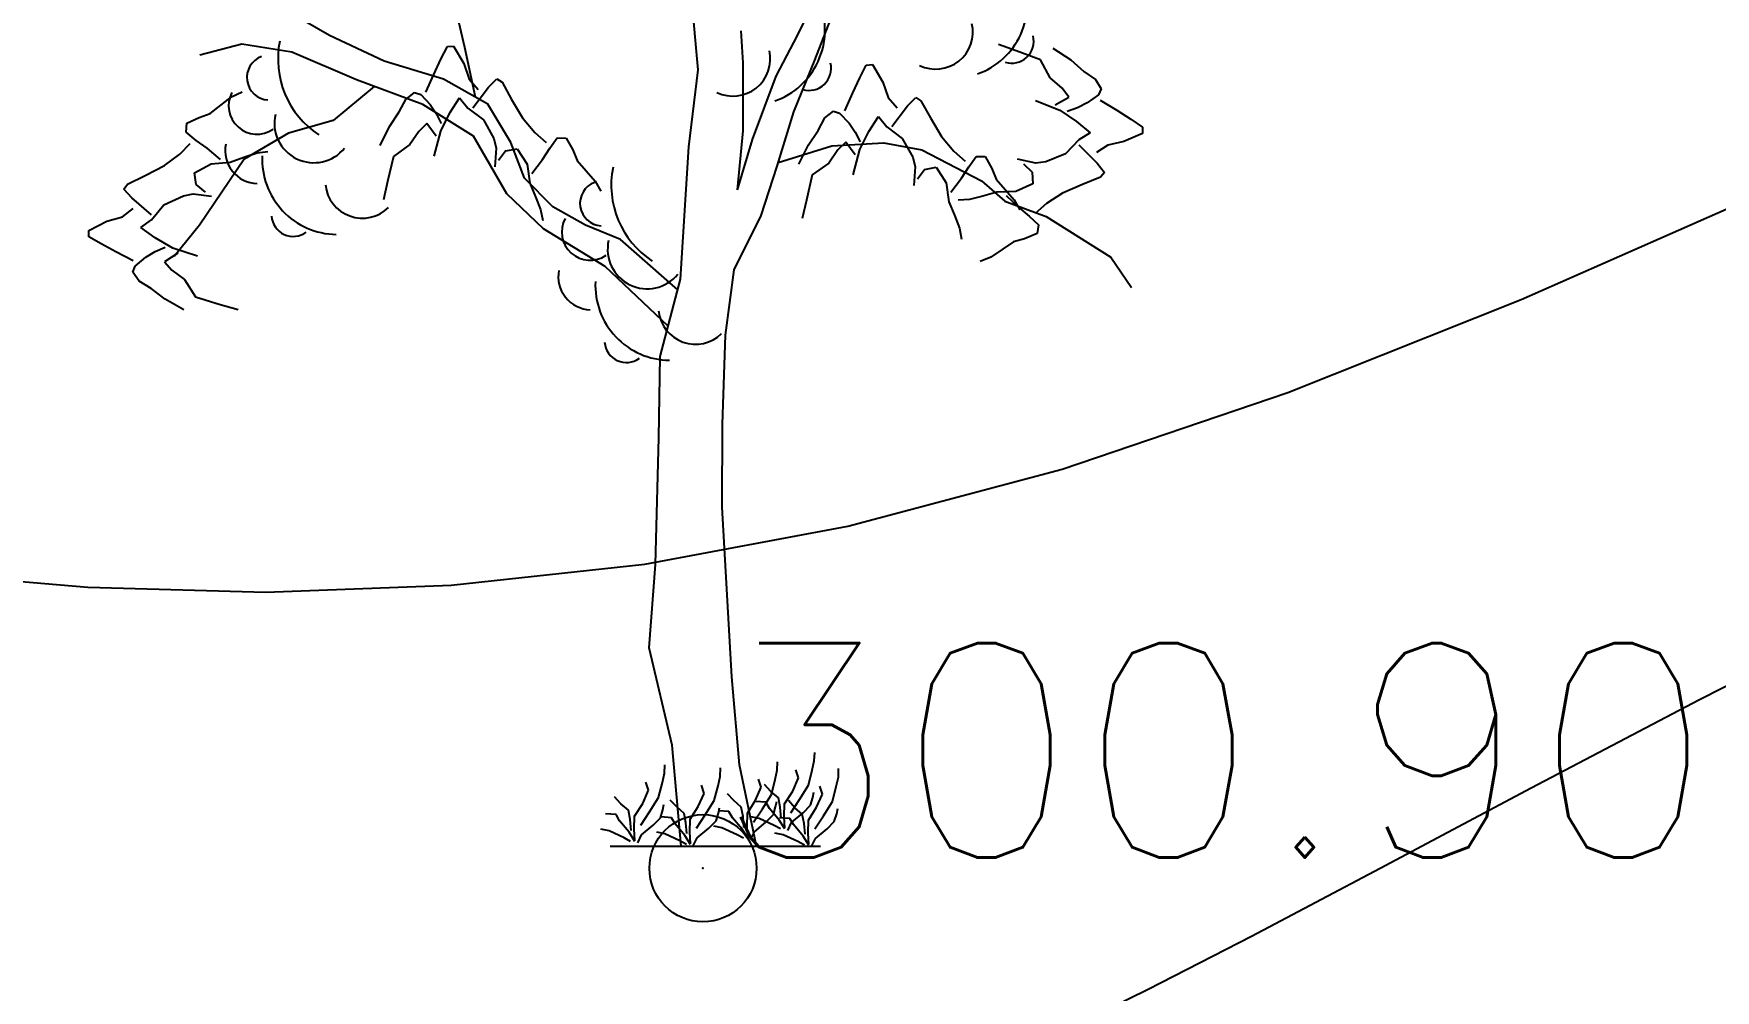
# Model space of a CAD drawing. Header units: millimetres. Extents: x 524954 to 526204, y 9523489 to 9524010.
# Drawn here: x 525892.24 to 525900.09, y 9523809.06 to 9523813.52 of the extents above; entities that cross this region are included whole.
import ezdxf

# ---------------------------------------------------------------- set-up
doc = ezdxf.new("R2010")
doc.units = ezdxf.units.MM
doc.header["$PDMODE"] = 32
doc.header["$PDSIZE"] = 0.5
doc.linetypes.add('ACAD_ISO12W100', pattern=[21, 12, -3, 0, -3, 0, -3])
for name, color, linetype in [('Arbre', 34, 'ACAD_ISO12W100'), ('CN_01_00', 3, 'Continuous'), ('CN_10_00', 1, 'Continuous'), ('TopoAlt', 3, 'Continuous'), ('TOPOJIS', 7, 'Continuous')]:
    doc.layers.add(name, color=color, linetype=linetype)
doc.styles.add('Simplex 1.0', font='Simplex.shx', dxfattribs={"width": 0.99, "height": 1})

# ---------------------------------------------------------------- blocks, each defined once
blk = doc.blocks.new('TCPOINT M')
at = {"color": 0}
blk.add_point((0, 0), dxfattribs=at)
at = {"layer": 'TopoAlt', "style": 'Simplex 1.0', "width": 0.99}
blk.add_attdef('ALT', (0.15, 0.15), '', height=1, dxfattribs=at)
blk = doc.blocks.new('v088')
at = {"linetype": 'Continuous'}
for p, q in [((-0.107, 4.829), (-0.165, 5.487)), ((0.51, 5.041), (0.671, 5.368)), ((-1.559, 4.967), (-1.635, 5.301)), ((-2.4, 5.043), (-2.621, 5.169)), ((0.619, 4.888), (0.731, 5.176)), ((-2.061, 4.882), (-2.4, 5.043)), ((0.172, 4.872), (0.161, 5.071)), ((0.379, 4.79), (0.51, 5.041)), ((-2.946, 4.988), (-3.206, 4.92)), ((-2.634, 4.938), (-2.946, 4.988)), ((-2.233, 4.766), (-2.634, 4.938)), ((-1.492, 4.659), (-1.559, 4.967)), ((-1.692, 4.771), (-2.061, 4.882)), ((-0.166, 4.349), (-0.107, 4.829)), ((0.174, 4.45), (0.172, 4.872)), ((0.489, 4.568), (0.619, 4.888)), ((-2.123, 4.725), (-2.377, 4.514)), ((-1.819, 4.613), (-2.233, 4.766)), ((-1.415, 4.615), (-1.692, 4.771)), ((0.231, 4.395), (0.379, 4.79)), ((-1.504, 4.415), (-1.819, 4.613)), ((-1.273, 4.376), (-1.415, 4.615)), ((-2.377, 4.514), (-2.655, 4.434)), ((0.384, 4.23), (0.489, 4.568)), ((-2.655, 4.434), (-2.931, 4.273)), ((-1.298, 4.058), (-1.504, 4.415)), ((0.138, 4.082), (0.174, 4.45)), ((0.138, 4.082), (0.231, 4.395)), ((-1.188, 4.154), (-1.273, 4.376)), ((-0.217, 3.527), (-0.166, 4.349)), ((0.391, 4.253), (0.724, 4.355)), ((0.724, 4.355), (1.047, 4.375)), ((1.047, 4.375), (1.284, 4.33)), ((1.284, 4.33), (1.655, 4.138)), ((-2.931, 4.273), (-3.209, 3.863)), ((0.285, 3.923), (0.384, 4.23)), ((-1.01, 3.977), (-1.188, 4.154)), ((1.655, 4.138), (1.8, 4.011)), ((-1.069, 3.839), (-1.298, 4.058)), ((-0.808, 3.863), (-1.01, 3.977)), ((1.8, 4.011), (2.057, 3.917)), ((0.118, 3.584), (0.285, 3.923)), ((2.057, 3.917), (2.461, 3.664)), ((-3.209, 3.863), (-3.367, 3.667)), ((-0.685, 3.605), (-1.069, 3.839)), ((-0.589, 3.774), (-0.808, 3.863)), ((-0.234, 3.461), (-0.589, 3.774)), ((2.461, 3.664), (2.589, 3.474)), ((-0.294, 3.234), (-0.685, 3.605)), ((0.064, 3.179), (0.118, 3.584)), ((-0.344, 3.046), (-0.217, 3.527)), ((0.045, 2.625), (0.064, 3.179)), ((-0.352, 2.542), (-0.344, 3.046)), ((0.043, 2.109), (0.045, 2.625)), ((-0.373, 1.752), (-0.352, 2.542)), ((0.102, 1.053), (0.043, 2.109)), ((-0.412, 1.235), (-0.373, 1.752)), ((-0.268, 0.628), (-0.412, 1.235)), ((0.151, 0.506), (0.102, 1.053)), ((-0.213, 0), (-0.268, 0.628)), ((0.256, 0), (0.151, 0.506)), ((-0.654, 0), (0.654, 0))]:
    blk.add_line(p, q, dxfattribs=at)
at = {"color": 3, "linetype": 'Continuous'}
for p, q in [((-1.707, 4.895), (-1.667, 4.973)), ((-1.667, 4.973), (-1.628, 4.976)), ((-1.628, 4.976), (-1.564, 4.867)), ((1.872, 4.946), (1.762, 4.985)), ((2.022, 4.89), (1.872, 4.946)), ((2.099, 4.964), (2.211, 4.89)), ((-1.751, 4.8), (-1.707, 4.895)), ((-1.564, 4.867), (-1.531, 4.771)), ((0.899, 4.779), (0.939, 4.857)), ((0.939, 4.857), (0.978, 4.861)), ((0.978, 4.861), (1.042, 4.751)), ((2.083, 4.778), (2.022, 4.89)), ((2.211, 4.89), (2.293, 4.818)), ((2.293, 4.818), (2.365, 4.769)), ((-1.801, 4.689), (-1.751, 4.8)), ((-1.531, 4.771), (-1.475, 4.707)), ((-1.508, 4.592), (-1.411, 4.72)), ((-1.411, 4.72), (-1.359, 4.773)), ((-1.359, 4.773), (-1.327, 4.751)), ((-1.327, 4.751), (-1.268, 4.645)), ((0.855, 4.685), (0.899, 4.779)), ((1.042, 4.751), (1.075, 4.656)), ((2.157, 4.714), (2.083, 4.778)), ((2.199, 4.658), (2.157, 4.714)), ((2.365, 4.769), (2.4, 4.71)), ((2.4, 4.71), (2.383, 4.674)), ((-3.143, 4.557), (-3.01, 4.66)), ((-3.01, 4.66), (-2.944, 4.692)), ((-1.966, 4.567), (-1.926, 4.645)), ((-1.926, 4.645), (-1.871, 4.687)), ((-1.871, 4.687), (-1.833, 4.675)), ((-1.833, 4.675), (-1.774, 4.612)), ((-1.774, 4.612), (-1.736, 4.556)), ((-1.651, 4.561), (-1.591, 4.654)), ((-1.591, 4.654), (-1.539, 4.59)), ((-1.268, 4.645), (-1.199, 4.529)), ((0.805, 4.573), (0.855, 4.685)), ((1.075, 4.656), (1.131, 4.592)), ((1.098, 4.476), (1.195, 4.604)), ((1.195, 4.604), (1.247, 4.657)), ((1.247, 4.657), (1.279, 4.636)), ((1.279, 4.636), (1.338, 4.53)), ((1.992, 4.638), (2.142, 4.578)), ((2.113, 4.611), (2.199, 4.658)), ((2.313, 4.623), (2.253, 4.592)), ((2.383, 4.674), (2.313, 4.623)), ((2.393, 4.64), (2.497, 4.577)), ((-3.287, 4.496), (-3.21, 4.533)), ((-3.21, 4.533), (-3.143, 4.557)), ((-2.027, 4.477), (-1.966, 4.567)), ((-1.736, 4.556), (-1.705, 4.495)), ((-1.708, 4.448), (-1.651, 4.561)), ((-1.539, 4.59), (-1.443, 4.518)), ((-1.443, 4.518), (-1.378, 4.401)), ((-1.199, 4.529), (-1.123, 4.438)), ((0.64, 4.452), (0.68, 4.53)), ((0.68, 4.53), (0.735, 4.572)), ((0.735, 4.572), (0.773, 4.559)), ((0.773, 4.559), (0.832, 4.496)), ((0.955, 4.445), (1.015, 4.539)), ((1.015, 4.539), (1.067, 4.474)), ((1.338, 4.53), (1.407, 4.414)), ((2.142, 4.578), (2.247, 4.507)), ((2.253, 4.592), (2.189, 4.569)), ((2.247, 4.507), (2.332, 4.436)), ((2.497, 4.577), (2.585, 4.521)), ((2.585, 4.521), (2.658, 4.472)), ((-3.291, 4.441), (-3.287, 4.496)), ((-3.23, 4.39), (-3.291, 4.441)), ((-2.086, 4.357), (-2.027, 4.477)), ((-1.845, 4.445), (-1.9, 4.365)), ((-1.795, 4.494), (-1.845, 4.445)), ((-1.737, 4.415), (-1.795, 4.494)), ((-1.749, 4.291), (-1.708, 4.448)), ((-1.378, 4.401), (-1.363, 4.341)), ((-1.123, 4.438), (-1.052, 4.377)), ((-1.03, 4.342), (-0.984, 4.405)), ((-0.984, 4.405), (-0.928, 4.404)), ((-0.928, 4.404), (-0.887, 4.33)), ((0.579, 4.362), (0.64, 4.452)), ((0.832, 4.496), (0.87, 4.441)), ((0.87, 4.441), (0.901, 4.38)), ((0.898, 4.333), (0.955, 4.445)), ((1.067, 4.474), (1.163, 4.402)), ((1.163, 4.402), (1.228, 4.286)), ((1.407, 4.414), (1.483, 4.322)), ((2.332, 4.436), (2.262, 4.393)), ((2.656, 4.433), (2.54, 4.383)), ((2.658, 4.472), (2.656, 4.433)), ((-3.427, 4.233), (-3.331, 4.304)), ((-3.331, 4.304), (-3.266, 4.37)), ((-3.162, 4.341), (-3.23, 4.39)), ((-3.079, 4.271), (-3.162, 4.341)), ((-2.933, 4.286), (-2.851, 4.312)), ((-2.851, 4.312), (-2.783, 4.321)), ((-2.003, 4.29), (-2.04, 4.134)), ((-1.9, 4.365), (-2.003, 4.29)), ((-1.363, 4.341), (-1.372, 4.226)), ((-1.349, 4.266), (-1.305, 4.325)), ((-1.305, 4.325), (-1.233, 4.338)), ((-1.233, 4.338), (-1.171, 4.241)), ((-1.075, 4.271), (-1.03, 4.342)), ((-0.887, 4.33), (-0.859, 4.265)), ((0.52, 4.241), (0.579, 4.362)), ((0.761, 4.33), (0.706, 4.249)), ((0.811, 4.379), (0.761, 4.33)), ((0.869, 4.3), (0.811, 4.379)), ((0.857, 4.176), (0.898, 4.333)), ((1.483, 4.322), (1.554, 4.261)), ((1.576, 4.226), (1.623, 4.29)), ((1.623, 4.29), (1.678, 4.289)), ((2.179, 4.306), (2.055, 4.256)), ((2.262, 4.393), (2.179, 4.306)), ((2.26, 4.362), (2.375, 4.249)), ((2.441, 4.361), (2.371, 4.315)), ((2.54, 4.383), (2.441, 4.361)), ((-3.547, 4.171), (-3.427, 4.233)), ((-3.239, 4.188), (-3.137, 4.244)), ((-3.229, 4.115), (-3.239, 4.188)), ((-3.137, 4.244), (-3.019, 4.255)), ((-3.019, 4.255), (-2.933, 4.286)), ((-1.171, 4.241), (-1.153, 4.123)), ((-1.141, 4.184), (-1.075, 4.271)), ((-0.859, 4.265), (-0.748, 4.137)), ((0.706, 4.249), (0.603, 4.175)), ((1.228, 4.286), (1.243, 4.226)), ((1.243, 4.226), (1.234, 4.11)), ((1.258, 4.15), (1.301, 4.209)), ((1.301, 4.209), (1.373, 4.223)), ((1.373, 4.223), (1.435, 4.125)), ((1.531, 4.155), (1.576, 4.226)), ((1.678, 4.289), (1.719, 4.214)), ((1.719, 4.214), (1.747, 4.149)), ((1.994, 4.248), (1.88, 4.272)), ((1.917, 4.244), (1.97, 4.193)), ((1.97, 4.193), (1.975, 4.12)), ((2.055, 4.256), (1.994, 4.248)), ((2.375, 4.249), (2.421, 4.191)), ((2.421, 4.191), (2.396, 4.162)), ((-3.679, 4.087), (-3.656, 4.117)), ((-3.629, 4.032), (-3.679, 4.087)), ((-3.656, 4.117), (-3.547, 4.171)), ((-3.172, 4.068), (-3.229, 4.115)), ((-2.04, 4.134), (-2.065, 4.02)), ((-1.153, 4.123), (-1.118, 4.039)), ((-0.748, 4.137), (-0.713, 4.073)), ((0.603, 4.175), (0.566, 4.019)), ((1.435, 4.125), (1.453, 4.007)), ((1.465, 4.068), (1.531, 4.155)), ((1.747, 4.149), (1.858, 4.021)), ((1.975, 4.12), (1.87, 4.071)), ((2.283, 4.116), (2.16, 4.062)), ((2.396, 4.162), (2.283, 4.116)), ((-3.507, 3.927), (-3.629, 4.032)), ((-3.507, 3.896), (-3.43, 3.988)), ((-3.43, 3.988), (-3.309, 4.046)), ((-3.309, 4.046), (-3.249, 4.058)), ((-3.249, 4.058), (-3.134, 4.042)), ((-1.118, 4.039), (-1.087, 3.959)), ((0.566, 4.019), (0.541, 3.904)), ((1.453, 4.007), (1.488, 3.924)), ((1.58, 4.022), (1.511, 4.017)), ((1.664, 4.043), (1.58, 4.022)), ((1.751, 4.067), (1.664, 4.043)), ((1.87, 4.071), (1.751, 4.067)), ((1.81, 4.048), (1.888, 3.972)), ((1.858, 4.021), (1.893, 3.958)), ((2.059, 3.998), (1.99, 3.936)), ((2.16, 4.062), (2.059, 3.998)), ((-3.898, 3.83), (-3.785, 3.887)), ((-3.785, 3.887), (-3.688, 3.915)), ((-3.688, 3.915), (-3.621, 3.967)), ((-3.574, 3.849), (-3.507, 3.896)), ((-1.087, 3.959), (-1.074, 3.891)), ((1.488, 3.924), (1.519, 3.844)), ((1.888, 3.972), (1.953, 3.918)), ((1.953, 3.918), (2.01, 3.864)), ((-3.897, 3.791), (-3.898, 3.83)), ((-3.821, 3.747), (-3.897, 3.791)), ((-3.484, 3.783), (-3.574, 3.849)), ((-3.375, 3.72), (-3.484, 3.783)), ((1.519, 3.844), (1.532, 3.776)), ((1.923, 3.778), (1.855, 3.758)), ((2.002, 3.81), (1.923, 3.778)), ((2.01, 3.864), (2.002, 3.81)), ((-3.729, 3.697), (-3.821, 3.747)), ((-3.621, 3.641), (-3.729, 3.697)), ((-3.609, 3.608), (-3.542, 3.663)), ((-3.542, 3.663), (-3.485, 3.698)), ((-3.485, 3.698), (-3.422, 3.725)), ((-3.344, 3.689), (-3.426, 3.635)), ((-3.221, 3.67), (-3.375, 3.72)), ((1.714, 3.664), (1.647, 3.637)), ((1.855, 3.758), (1.714, 3.664)), ((-3.623, 3.571), (-3.609, 3.608)), ((-3.585, 3.514), (-3.623, 3.571)), ((-3.426, 3.635), (-3.38, 3.583)), ((-3.38, 3.583), (-3.303, 3.524)), ((-3.509, 3.469), (-3.585, 3.514)), ((-3.423, 3.403), (-3.509, 3.469)), ((-3.303, 3.524), (-3.234, 3.416)), ((-3.306, 3.337), (-3.423, 3.403)), ((-3.234, 3.416), (-3.081, 3.37)), ((-3.081, 3.37), (-2.968, 3.339)), ((0.385, 0.474), (0.387, 0.526)), ((0.603, 0.474), (0.615, 0.531)), ((0.615, 0.531), (0.618, 0.584)), ((-0.329, 0.397), (-0.317, 0.454)), ((-0.317, 0.454), (-0.315, 0.507)), ((0.017, 0.377), (0.029, 0.435)), ((0.029, 0.435), (0.031, 0.488)), ((0.373, 0.416), (0.385, 0.474)), ((0.481, 0.344), (0.517, 0.426)), ((0.517, 0.426), (0.5, 0.476)), ((0.579, 0.38), (0.603, 0.474)), ((0.752, 0.373), (0.765, 0.43)), ((0.765, 0.43), (0.767, 0.483)), ((-0.452, 0.267), (-0.416, 0.349)), ((-0.416, 0.349), (-0.433, 0.399)), ((-0.353, 0.303), (-0.329, 0.397)), ((-0.106, 0.248), (-0.07, 0.329)), ((-0.07, 0.329), (-0.087, 0.38)), ((-0.007, 0.284), (0.017, 0.377)), ((0.115, 0.284), (0.075, 0.327)), ((0.25, 0.286), (0.286, 0.368)), ((0.286, 0.368), (0.269, 0.418)), ((0.293, 0.233), (0.349, 0.322)), ((0.346, 0.341), (0.305, 0.385)), ((0.392, 0.301), (0.346, 0.341)), ((0.349, 0.322), (0.373, 0.416)), ((0.43, 0.264), (0.481, 0.344)), ((0.524, 0.291), (0.579, 0.38)), ((0.606, 0.303), (0.613, 0.337)), ((0.63, 0.243), (0.666, 0.325)), ((0.666, 0.325), (0.649, 0.375)), ((0.728, 0.279), (0.752, 0.373)), ((-0.587, 0.264), (-0.627, 0.308)), ((-0.541, 0.224), (-0.587, 0.264)), ((-0.529, 0.166), (-0.541, 0.224)), ((-0.502, 0.188), (-0.452, 0.267)), ((-0.464, 0.132), (-0.409, 0.214)), ((-0.409, 0.214), (-0.353, 0.303)), ((-0.341, 0.178), (-0.327, 0.226)), ((-0.327, 0.226), (-0.32, 0.26)), ((-0.24, 0.245), (-0.281, 0.288)), ((-0.195, 0.204), (-0.24, 0.245)), ((-0.156, 0.168), (-0.106, 0.248)), ((-0.063, 0.195), (-0.007, 0.284)), ((0.019, 0.207), (0.026, 0.24)), ((0.084, 0.216), (0.019, 0.221)), ((0.106, 0.178), (0.084, 0.216)), ((0.161, 0.243), (0.115, 0.284)), ((0.173, 0.185), (0.161, 0.243)), ((0.2, 0.207), (0.25, 0.286)), ((0.238, 0.151), (0.293, 0.233)), ((0.315, 0.274), (0.25, 0.279)), ((0.337, 0.236), (0.315, 0.274)), ((0.397, 0.163), (0.337, 0.236)), ((0.361, 0.197), (0.375, 0.245)), ((0.375, 0.245), (0.382, 0.279)), ((0.404, 0.243), (0.392, 0.301)), ((0.409, 0.175), (0.404, 0.243)), ((0.428, 0.183), (0.43, 0.264)), ((0.495, 0.24), (0.454, 0.284)), ((0.469, 0.209), (0.524, 0.291)), ((0.541, 0.2), (0.495, 0.24)), ((0.546, 0.209), (0.591, 0.255)), ((0.579, 0.163), (0.63, 0.243)), ((0.591, 0.255), (0.606, 0.303)), ((0.673, 0.19), (0.728, 0.279)), ((0.755, 0.202), (0.762, 0.236)), ((-0.661, 0.096), (-0.712, 0.106)), ((-0.618, 0.197), (-0.683, 0.202)), ((-0.596, 0.159), (-0.618, 0.197)), ((-0.536, 0.087), (-0.596, 0.159)), ((-0.524, 0.099), (-0.529, 0.166)), ((-0.505, 0.106), (-0.502, 0.188)), ((-0.5, 0.036), (-0.505, 0.106)), ((-0.459, 0.072), (-0.387, 0.132)), ((-0.387, 0.132), (-0.341, 0.178)), ((-0.272, 0.178), (-0.337, 0.183)), ((-0.25, 0.139), (-0.272, 0.178)), ((-0.19, 0.067), (-0.25, 0.139)), ((-0.183, 0.147), (-0.195, 0.204)), ((-0.178, 0.079), (-0.183, 0.147)), ((-0.159, 0.087), (-0.156, 0.168)), ((-0.118, 0.113), (-0.063, 0.195)), ((-0.113, 0.053), (-0.041, 0.113)), ((-0.041, 0.113), (0.005, 0.159)), ((0.041, 0.115), (-0.01, 0.125)), ((0.005, 0.159), (0.019, 0.207)), ((0.135, 0.072), (0.041, 0.115)), ((0.166, 0.106), (0.106, 0.178)), ((0.202, 0.05), (0.166, 0.106)), ((0.178, 0.118), (0.173, 0.185)), ((0.197, 0.125), (0.2, 0.207)), ((0.202, 0.055), (0.197, 0.125)), ((0.272, 0.173), (0.221, 0.183)), ((0.243, 0.091), (0.315, 0.151)), ((0.365, 0.13), (0.272, 0.173)), ((0.315, 0.151), (0.361, 0.197)), ((0.406, 0.108), (0.365, 0.13)), ((0.433, 0.108), (0.397, 0.163)), ((0.464, 0.173), (0.399, 0.178)), ((0.433, 0.113), (0.428, 0.183)), ((0.45, 0.099), (0.474, 0.149)), ((0.486, 0.135), (0.464, 0.173)), ((0.474, 0.149), (0.546, 0.209)), ((0.546, 0.063), (0.486, 0.135)), ((0.553, 0.142), (0.541, 0.2)), ((0.558, 0.075), (0.553, 0.142)), ((0.577, 0.082), (0.579, 0.163)), ((0.618, 0.108), (0.673, 0.19)), ((0.623, 0.048), (0.695, 0.108)), ((0.695, 0.108), (0.74, 0.154)), ((0.74, 0.154), (0.755, 0.202)), ((-0.567, 0.053), (-0.661, 0.096)), ((-0.527, 0.031), (-0.567, 0.053)), ((-0.5, 0.031), (-0.536, 0.087)), ((-0.483, 0.022), (-0.459, 0.072)), ((-0.315, 0.077), (-0.365, 0.087)), ((-0.221, 0.034), (-0.315, 0.077)), ((-0.18, 0.012), (-0.221, 0.034)), ((-0.154, 0.012), (-0.19, 0.067)), ((-0.154, 0.017), (-0.159, 0.087)), ((-0.137, 0.002), (-0.113, 0.053)), ((0.175, 0.05), (0.135, 0.072)), ((0.219, 0.041), (0.243, 0.091)), ((0.421, 0.072), (0.37, 0.082)), ((0.514, 0.029), (0.421, 0.072)), ((0.555, 0.007), (0.514, 0.029)), ((0.582, 0.007), (0.546, 0.063)), ((0.582, 0.012), (0.577, 0.082)), ((0.599, -0.002), (0.623, 0.048))]:
    blk.add_line(p, q, dxfattribs=at)
for centre, major_axis, start_param, end_param in [((1.475, 5.243), (0.33, 0.33), 4.265936, 5.872819), ((0.215, 5.075), (-0.33, 0.33), 2.69514, 4.302022), ((1.37, 5.065), (-0.164, 0.164), 1.908121, 4.146545), ((1.844, 5.006), (-0.0964, 0.0964), 2.051824, 4.174223), ((-2.155, 4.896), (-0.4, 0.4), 0.587708, 1.773422), ((0.11, 4.897), (-0.164, 0.164), 1.908121, 4.146545), ((-2.774, 4.781), (-0.099, 0.099), -0.421529, 2.292047), ((0.584, 4.837), (0.0964, 0.0964), 3.62262, 5.745019), ((-2.851, 4.605), (-0.125, 0.125), 0.293965, 2.957824), ((-2.497, 4.497), (0.174, 0.174), 2.133893, 4.816631), ((-2.844, 4.326), (-0.145, 0.145), 0.590553, 2.325666), ((-2.352, 4.272), (0.33, 0.33), 2.307735, 3.914618), ((-0.082, 4.112), (0.4, 0.4), 2.158504, 3.344219), ((-2.195, 4.138), (0.164, 0.164), 2.463212, 4.701636), ((-0.702, 3.998), (0.099, 0.099), 1.149268, 3.862844), ((-2.625, 3.929), (0.0964, 0.0964), 2.435534, 4.557933), ((-0.779, 3.821), (0.125, 0.125), 1.864761, 4.52862), ((-0.424, 3.713), (0.174, 0.174), 2.133893, 4.816631), ((-0.772, 3.542), (-0.145, 0.145), 0.590553, 2.325666), ((-0.28, 3.489), (0.33, 0.33), 2.307735, 3.914618), ((-0.123, 3.354), (0.164, 0.164), 2.463212, 4.701636), ((-0.553, 3.145), (0.0964, 0.0964), 2.435534, 4.557933)]:
    blk.add_ellipse(centre, major_axis=major_axis, ratio=1, start_param=start_param, end_param=end_param, dxfattribs=at)

msp = doc.modelspace()

# ---------------------------------------------------------------- linework, layer by layer
at = {"layer": 'CN_01_00', "elevation": 301, "flags": 128}
msp.add_lwpolyline([(525891.6937, 9523811.0037), (525892.498, 9523810.9355), (525893.329, 9523810.9122), (525894.1928, 9523810.9448), (525895.0957, 9523811.044), (525896.0439, 9523811.2207), (525897.0435, 9523811.4859), (525898.096, 9523811.8445), (525899.1843, 9523812.2783), (525900.2864, 9523812.7629), (525901.3804, 9523813.2743), (525902.4443, 9523813.7882), (525903.4562, 9523814.2804), (525904.3942, 9523814.7267), (525905.2363, 9523815.103), (525905.968, 9523815.3901)], dxfattribs=at)
at = {"layer": 'CN_10_00', "elevation": 300, "flags": 128}
msp.add_lwpolyline([(525897.0742, 9523808.8799), (525897.445, 9523809.0613), (525897.926, 9523809.3077), (525898.5268, 9523809.6258), (525899.2311, 9523810.0007), (525900.0161, 9523810.4122), (525900.8592, 9523810.8402), (525901.7375, 9523811.2646), (525902.6283, 9523811.6652), (525903.5089, 9523812.0217), (525904.3563, 9523812.3142), (525905.1528, 9523812.527), (525905.8996, 9523812.6634)], dxfattribs=at)

# ---------------------------------------------------------------- block references
at = {"layer": 'Arbre', "xscale": 0.75, "yscale": 0.75, "zscale": 0.75}
msp.add_blockref('v088', (525895.4254, 9523809.7274, 608.75), dxfattribs=at)
at = {"layer": 'TOPOJIS'}
ref = msp.add_blockref('TCPOINT M', (525895.3677, 9523809.6252, 300.9), dxfattribs=at)
ref.add_attrib('ALT', '300.90', (525895.4177, 9523809.6752, 300.9), dxfattribs={"layer": 'TopoAlt', "height": 1, "style": 'Simplex 1.0', "width": 0.99})

doc.saveas('drawing.dxf')
